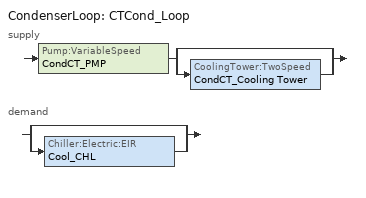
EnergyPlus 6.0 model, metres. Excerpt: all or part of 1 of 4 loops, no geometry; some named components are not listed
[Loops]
CondenserLoop 'CTCond_Loop'
 supply: Pump:VariableSpeed 'CondCT_PMP' > split
  | bypass
  | CoolingTower:TwoSpeed 'CondCT_Cooling Tower'
 demand: split
  | bypass
  | Chiller:Electric:EIR 'Cool_CHL'
[Sizing:Plant]
CTCond_Loop: Loop Type=Condenser; Design Loop Exit Temperature {C}=30; Loop Design Temperature Difference {deltaC}=15
[Pump:VariableSpeed]
CondCT_PMP: Rated Flow Rate {m3/s}=0.0254; Rated Pump Head {Pa}=179352; Rated Power Consumption {W}=7648.18; Motor Efficiency=0.9; Fraction of Motor Inefficiencies to Fluid Stream=0.1; Coefficient 1 of the Part Load Performance Curve=-.006429; Coefficient 2 of the Part Load Performance Curve=1.362214; Coefficient 3 of the Part Load Performance Curve=-.348214; Coefficient 4 of the Part Load Performance Curve=0; Minimum Flow Rate {m3/s}=0; Pump Control Type=Intermittent; Pump Flow Rate Schedule=On
[CoolingTower:TwoSpeed]
CondCT_Cooling Tower: Air Flow Rate at High Fan Speed {m3/s}=autosize; Fan Power at High Fan Speed {W}=autosize; Air Flow Rate at Low Fan Speed {m3/s}=autosize; Fan Power at Low Fan Speed {W}=autosize; Air Flow Rate in Free Convection Regime {m3/s}=autosize; Performance Input Method=NominalCapacity; High Speed Nominal Capacity {W}=454063; Low Speed Nominal Capacity {W}=227032; Evaporation Loss Factor {percent/K}=3; Blowdown Makeup Water Usage Schedule=1
[CondenserLoop]
CTCond_Loop: Fluid Type=Water; Condenser Equipment Operation Scheme=CTCond_OpScheme; Maximum Loop Temperature {C}=35; Minimum Loop Temperature {C}=5; Maximum Loop Flow Rate {m3/s}=autosize; Minimum Loop Flow Rate {m3/s}=0; Condenser Loop Volume {m3}=autocalculate; Load Distribution Scheme=Sequential; Pressure Simulation Type=None
[CondenserEquipmentList]
CTCond_EquipList: CondCT_Cooling Tower
[PlantEquipmentOperation:CoolingLoad]
CTCondCool_Operationload: Load Range 1 Lower Limit {W}=0; Load Range 1 Upper Limit {W}=500000000000; Range 1 Equipment List=CTCond_EquipList
[CondenserEquipmentOperationSchemes]
CTCond_OpScheme: Control Scheme 1=CTCondCool_Operationload; Control Scheme 1 Schedule=On
[Schedule:Day:Hourly]
0: 0, 0, 0, 0, 0, 0, 0, 0, 0, 0, 0, 0, 0, 0, 0, 0, 0, 0, 0, 0, 0, 0, 0, 0
[Schedule:Compact]
On: Through: 12/31, For: AllDays, Until: 24:00, 1
